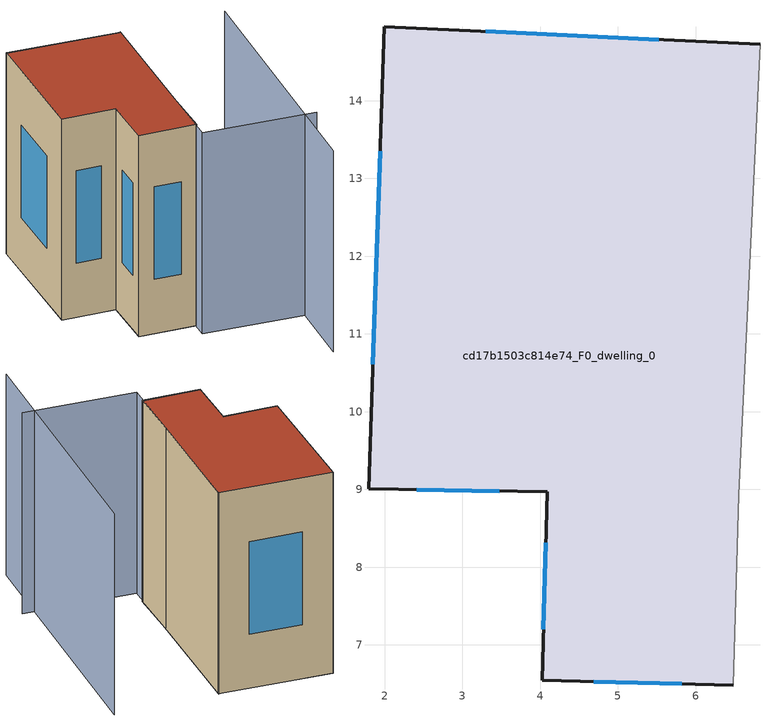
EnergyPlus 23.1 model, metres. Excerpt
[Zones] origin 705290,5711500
cd17b1503c814e74_F0_dwelling_0
 floor ground (EU_floor_Construction): 6.48,6.48 6.56,8.93 6.83,14.72 2,14.95 1.79,9.01 4.09,8.97 4.03,6.55 z0
 wall outside (EU_wall_Construction): 6.48,6.48 4.03,6.55 4.09,8.97 1.79,9.01 2,14.95 6.83,14.72 z0:9
 wall adiabatic (EU_wall_Construction): 6.83,14.72 6.56,8.93 6.48,6.48 z0:9
 window (EU_Window_Construction): 5.82,6.5 4.69,6.53 / 4.04,7.2 4.08,8.32 / 3.47,8.98 2.41,9 / 1.85,10.61 1.94,13.35 / 3.3,14.89 5.53,14.79 z2.43:6.57
 roof outside (EU_roof_Construction): 6.83,14.72 6.56,8.93 6.48,6.48 4.03,6.55 4.09,8.97 1.79,9.01 2,14.95 z9
shading: 10.52,2.31 11.29,14.66 / 11.22,5.52 6.4,5.75 / 6.4,5.75 6.83,14.77 z0:9
[Building]
EU S2 Campaign: North Axis=0; Terrain=City; Solar Distribution=FullExterior
[Site:Location]
London: Latitude=51.5; Longitude=-0.5; Time Zone=0; Elevation=25
[SizingPeriod:WeatherFileDays]
AnnualSizingPeriod: Begin Month=1; Begin Day of Month=1; End Month=12; End Day of Month=31; Day of Week for Start Day=Monday; Use Weather File Daylight Saving Period=No; Use Weather File Rain and Snow Indicators=No
[MATERIAL]
EU_InternalMass_Material: Roughness=MediumRough; Thickness=0.1; Conductivity=1; Density=1800; Specific Heat=900; Thermal Absorptance=0.9; Solar Absorptance=0.7; Visible Absorptance=0.7
[MATERIAL:NOMASS] Roughness=MediumRough; Thermal Absorptance=0.9; Solar Absorptance=0.7; Visible Absorptance=0.7
Name | Thermal Resistance
EU_wall_NoMass | 0.555556
EU_roof_NoMass | 0.510204
EU_floor_NoMass | 1.68919
[WINDOWMATERIAL:SIMPLEGLAZINGSYSTEM]
EU_Window_SimpleGlazing: UFactor=3.96; Solar Heat Gain Coefficient=0.85; Visible Transmittance=0.85
[CONSTRUCTION]
EU_wall_Construction: EU_wall_NoMass
EU_roof_Construction: EU_roof_NoMass
EU_floor_Construction: EU_floor_NoMass
EU_InternalMass_Construction: EU_InternalMass_Material
EU_Window_Construction: EU_Window_SimpleGlazing
[ZONE]
cd17b1503c814e74_F0_dwelling_0: Type=1; Multiplier=1; Ceiling Height=autocalculate; Volume=307.635; Floor Area=autocalculate; Part of Total Floor Area=Yes
[INTERNALMASS]
cd17b1503c814e74_F0_dwelling_0_EU_InternalMass: Construction=EU_InternalMass_Construction; Zone or ZoneList=cd17b1503c814e74_F0_dwelling_0; Surface Area=34.1809
[OTHEREQUIPMENT]
EU_Step8_InternalGain_cd17b1503c814e74_F0_dwelling_0_f000: Fuel Type=Electricity; Zone or ZoneList or Space or SpaceList=cd17b1503c814e74_F0_dwelling_0; Schedule=EU_Step8_GainSchedule_cd17b1503c814e74_F0_dwelling_0_f000; Design Level Calculation Method=Watts/Area; Power per Zone Floor Area=1; Fraction Latent=0; Fraction Radiant=0; Fraction Lost=0; Carbon Dioxide Generation Rate=0; EndUse Subcategory=EU_Step8_InternalGains
[ZONEVENTILATION:DESIGNFLOWRATE]
EU_ConstantAir_cd17b1503c814e74_F0_dwelling_0: Zone or ZoneList or Space or SpaceList=cd17b1503c814e74_F0_dwelling_0; Schedule=EU_AlwaysOn; Design Flow Rate Calculation Method=AirChanges/Hour; Air Changes per Hour=0.48; Ventilation Type=Natural; Fan Pressure Rise=0; Fan Total Efficiency=1; Constant Term Coefficient=1; Temperature Term Coefficient=0; Velocity Term Coefficient=0; Velocity Squared Term Coefficient=0; Minimum Indoor Temperature=-100; Maximum Indoor Temperature=100; Delta Temperature=-100; Minimum Outdoor Temperature=-100; Maximum Outdoor Temperature=100; Maximum Wind Speed=40
[HVACTEMPLATE:THERMOSTAT]
EU_HeatOnly_cd17b1503c814e74_F0_dwelling_0: Constant Heating Setpoint=20; Constant Cooling Setpoint=50
[HVACTEMPLATE:ZONE:IDEALLOADSAIRSYSTEM]
cd17b1503c814e74_F0_dwelling_0: Template Thermostat=EU_HeatOnly_cd17b1503c814e74_F0_dwelling_0; System Availability Schedule=EU_AlwaysOn; Maximum Heating Supply Air Temperature=50; Minimum Cooling Supply Air Temperature=13; Maximum Heating Supply Air Humidity Ratio=0.0156; Minimum Cooling Supply Air Humidity Ratio=0.0077; Heating Limit=NoLimit; Cooling Limit=NoLimit; Heating Availability Schedule=EU_AlwaysOn; Cooling Availability Schedule=EU_CoolingOff; Dehumidification Control Type=ConstantSensibleHeatRatio; Cooling Sensible Heat Ratio=0.7; Dehumidification Setpoint=60; Humidification Control Type=None; Humidification Setpoint=30; Outdoor Air Method=None; Outdoor Air Flow Rate per Person=0.00944; Outdoor Air Flow Rate per Zone Floor Area=0; Outdoor Air Flow Rate per Zone=0; Demand Controlled Ventilation Type=None; Outdoor Air Economizer Type=NoEconomizer; Heat Recovery Type=None; Sensible Heat Recovery Effectiveness=0.7; Latent Heat Recovery Effectiveness=0.65
[SIZING:ZONE]
cd17b1503c814e74_F0_dwelling_0: Zone Cooling Design Supply Air Temperature Input Method=SupplyAirTemperature; Zone Cooling Design Supply Air Temperature=13; Zone Heating Design Supply Air Temperature Input Method=SupplyAirTemperature; Zone Heating Design Supply Air Temperature=50; Zone Cooling Design Supply Air Humidity Ratio=0.008; Zone Heating Design Supply Air Humidity Ratio=0.008; Cooling Design Air Flow Method=DesignDay; Cooling Design Air Flow Rate=0; Cooling Minimum Air Flow per Zone Floor Area=0.000762; Cooling Minimum Air Flow=0; Cooling Minimum Air Flow Fraction=0.2; Heating Design Air Flow Method=DesignDay; Heating Design Air Flow Rate=0; Heating Maximum Air Flow per Zone Floor Area=0.002032; Heating Maximum Air Flow=0.141576; Heating Maximum Air Flow Fraction=0.3; Account for Dedicated Outdoor Air System=No; Dedicated Outdoor Air System Control Strategy=NeutralSupplyAir; Dedicated Outdoor Air Low Setpoint Temperature for Design=autosize; Dedicated Outdoor Air High Setpoint Temperature for Design=autosize; Zone Load Sizing Method=Sensible Load Only No Latent Load; Zone Latent Cooling Design Supply Air Humidity Ratio Input Method=HumidityRatioDifference; Zone Cooling Design Supply Air Humidity Ratio Difference=0.005; Zone Latent Heating Design Supply Air Humidity Ratio Input Method=HumidityRatioDifference; Zone Humidification Design Supply Air Humidity Ratio Difference=0.005
[SCHEDULE:CONSTANT]
Name | Hourly Value
EU_AlwaysOn | 1
EU_CoolingOff | 0
[SCHEDULE:FILE]
EU_Step8_GainSchedule_cd17b1503c814e74_F0_dwelling_0_f000: File=../../schedules/cd17b1503c814e74/cd17b1503c814e74_F0_dwelling_0_f000_gain.csv; Column Number=1; Rows to Skip at Top=0; Number of Hours of Data=8760; Column Separator=Comma; Interpolate to Timestep=No; Minutes per Item=60; Adjust Schedule for Daylight Savings=Yes
